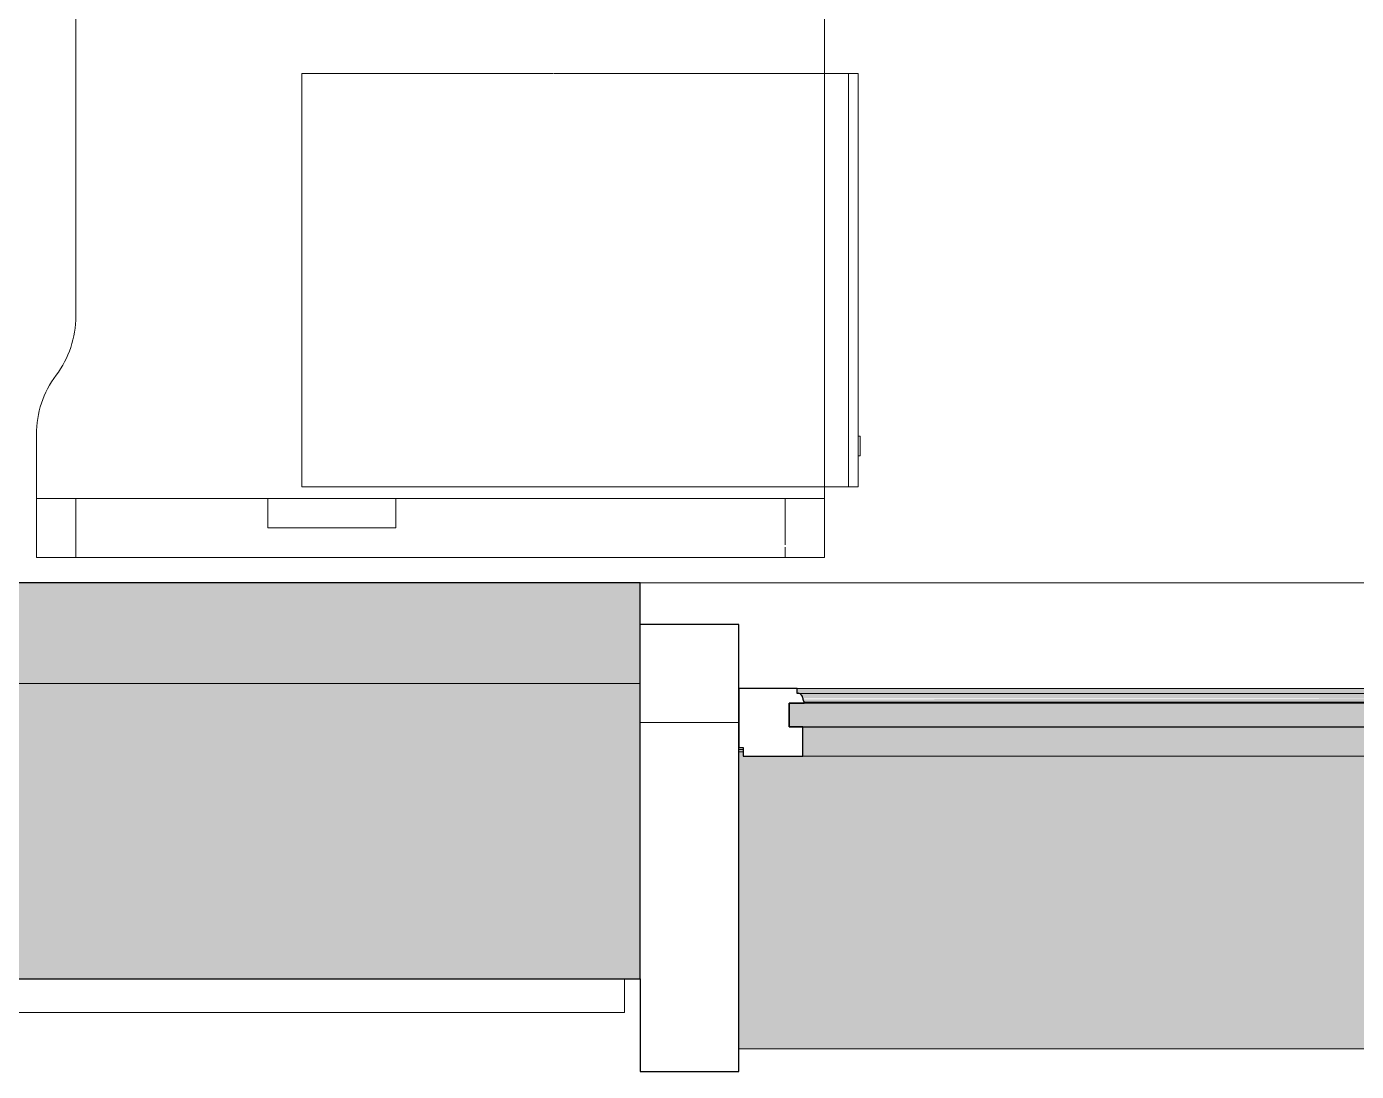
# Model space of a CAD drawing. Header units: millimetres. Extents: x 79795 to 317870, y -36033 to 97293.
# Drawn here: x 170311 to 171661, y 8873 to 9934 of the extents above; entities that cross this region are included whole.
import ezdxf

# ---------------------------------------------------------------- set-up
doc = ezdxf.new("R2010")
doc.units = ezdxf.units.MM
doc.header["$MEASUREMENT"] = 0
for name, color, linetype, lineweight in [('CSM-STL-XX-ZZ-M3-A-XXXX-00001_detached _19_04_21__rvt-1-Level 4$0$A-GLAZ', 7, 'CONTINUOUS', 9), ('CSM-STL-XX-ZZ-M3-A-XXXX-00001_detached _19_04_21__rvt-1-Level 4$0$A-GLAZ-CURT', 7, 'CONTINUOUS', 9), ('CSM-STL-XX-ZZ-M3-A-XXXX-00001_detached _19_04_21__rvt-1-Level 4$0$A-WALL', 7, 'CONTINUOUS', 9), ('CSM-STL-XX-ZZ-M3-A-XXXX-00001_detached _19_04_21__rvt-1-Level 4$0$A-WALL-PATT', 7, 'CONTINUOUS', 9), ('CSM-STL-XX-ZZ-M3-A-XXXX-00001_detached _19_04_21__rvt-1-Level 4$0$I-WALL', 7, 'CONTINUOUS', 9), ('I-FURN', 8, 'CONTINUOUS', 9)]:
    doc.layers.add(name, color=color, linetype=linetype, lineweight=lineweight)

msp = doc.modelspace()

# ---------------------------------------------------------------- hatches: boundary and pattern name
at = {"layer": 'CSM-STL-XX-ZZ-M3-A-XXXX-00001_detached _19_04_21__rvt-1-Level 4$0$A-GLAZ'}
h = msp.add_hatch(dxfattribs=at)
h.set_pattern_fill('FP_24', color=256, angle=180, style=0, pattern_type=2)
h.set_pattern_definition([(360, (147271.8, -12772.7), (1e-13, 500), []), (90, (147271.8, -12772.7), (-500, 3e-14), [])])
h.paths.add_polyline_path([(171033.8, 8873.3), (171033.8, 9327.3), (170933.8, 9327.3), (170933.8, 8873.3)], flags=0)
for points in [[(172371.8, 9257.2), (172374.6, 9257.2), (172374.6, 9262.2), (171093, 9262.2), (171093, 9257.2), (172370.8, 9257.2)], [(172368.8, 9252.3), (172370.6, 9255.9), (172370.8, 9257.2), (171095.9, 9256.7), (171098.6, 9253.6), (171099.3, 9252.3), (172368.4, 9252.3)], [(172340.6, 9248.3), (172367.4, 9248.3), (172368.6, 9252.3), (171099, 9251.2), (171100.3, 9248.3), (171144.7, 9248.3)], [(172340.6, 9223.3), (172399.6, 9223.3), (172399.6, 9247.2), (171085.1, 9247.2), (171085.1, 9223.3), (171144.7, 9223.3)], [(172368.6, 9193.3), (172368.6, 9223.3), (171099, 9223.3), (171099, 9193.3), (172340.6, 9193.3)], [(180667.8, 8896.3), (180667.8, 8933.3), (180567.8, 8933.3), (180567.8, 9198), (180563.5, 9198), (180563.5, 9193.3), (179172.2, 9193.3), (179172.2, 9198), (177852.5, 9198), (177852.5, 9193.3), (176461.2, 9193.3), (176461.2, 9198), (175140.5, 9198), (175140.5, 9193.3), (173749.2, 9193.3), (173749.2, 9198), (172429.5, 9198), (172429.5, 9193.3), (171038.2, 9193.3), (171038.2, 9198), (171033.8, 9198), (171033.8, 8896.3), (180567.8, 8896.3)]]:
    msp.add_hatch(color=256, dxfattribs=at).paths.add_polyline_path(points, flags=0)
h = msp.add_hatch(color=256, dxfattribs=at)
h.paths.add_polyline_path([(173808.4, 9255.5), (173805.6, 9257.2), (173806.9, 9256.1), (173808, 9255.6)], flags=0)
h.paths.add_polyline_path([(171097.4, 9255.5), (171094.6, 9257.2), (171095.9, 9256.1), (171097, 9255.6)], flags=0)
h.paths.add_polyline_path([(179231.4, 9255.5), (179228.6, 9257.2), (179229.9, 9256.1), (179231, 9255.6)], flags=0)
h.paths.add_polyline_path([(176520.4, 9255.5), (176517.6, 9257.2), (176518.9, 9256.1), (176520, 9255.6)], flags=0)
h = msp.add_hatch(color=256, dxfattribs=at)
h.paths.add_polyline_path([(179162.5, 9198), (179172.2, 9198), (179172.2, 9200.1), (177852.5, 9200.1), (177852.5, 9198), (178320.4, 9198)], flags=0)
h.paths.add_polyline_path([(180567.8, 9198), (180567.8, 9200.1), (180563.5, 9200.1), (180563.5, 9198)], flags=0)
h.paths.add_polyline_path([(176451.5, 9198), (176461.2, 9198), (176461.2, 9200.1), (175140.5, 9200.1), (175140.5, 9198), (175928.5, 9198)], flags=0)
h.paths.add_polyline_path([(173536.6, 9198), (173749.2, 9198), (173749.2, 9200.1), (172429.5, 9200.1), (172429.5, 9198), (172938.6, 9198)], flags=0)
h.paths.add_polyline_path([(171033.8, 9198), (171038.2, 9198), (171038.2, 9200.1), (171033.8, 9200.1)], flags=0)
at = {"layer": 'CSM-STL-XX-ZZ-M3-A-XXXX-00001_detached _19_04_21__rvt-1-Level 4$0$A-WALL-PATT'}
h = msp.add_hatch(color=256, dxfattribs=at)
h.paths.add_polyline_path([(169948.7, 9267.3), (170933.8, 9267.3), (170933.8, 9369.3), (169867.8, 9369.3), (169867.8, 9267.3)], flags=0)
h.paths.add_polyline_path([(168233.8, 9267.3), (168233.8, 9369.3), (167501.8, 9369.3), (167501.8, 9267.3), (167556.8, 9267.3)], flags=0)
h = msp.add_hatch(color=256, dxfattribs=at)
h.paths.add_polyline_path([(230840.8, 8967.3), (230840.8, 9267.3), (230067.8, 9267.3), (230067.8, 8967.3), (230344.3, 8967.3)], flags=0)
h.paths.add_polyline_path([(225783.8, 8967.3), (225783.8, 9267.3), (224992.8, 9267.3), (224992.8, 8967.3), (225560.5, 8967.3)], flags=0)
h.paths.add_polyline_path([(223358.8, 8967.3), (223358.8, 9267.3), (222292.8, 9267.3), (222292.8, 8967.3), (222570.7, 8967.3)], flags=0)
h.paths.add_polyline_path([(212405, 8967.3), (212558.8, 8967.3), (212558.8, 9267.3), (211317.8, 9267.3), (211317.8, 8967.3), (211807.1, 8967.3)], flags=0)
h.paths.add_polyline_path([(206425.3, 8967.3), (207033.8, 8967.3), (207033.8, 9267.3), (202692.8, 9267.3), (202692.8, 8967.3), (205827.3, 8967.3)], flags=0)
h.paths.add_polyline_path([(198651.6, 8967.3), (199908.8, 8967.3), (199908.8, 9267.3), (197042.8, 9267.3), (197042.8, 8967.3)], flags=0)
h.paths.add_polyline_path([(190558.8, 8967.3), (190558.8, 9267.3), (187692.8, 9267.3), (187692.8, 8967.3), (189084, 8967.3)], flags=0)
h.paths.add_polyline_path([(184300.1, 8967.3), (184908.8, 8967.3), (184908.8, 9267.3), (180667.8, 9267.3), (180667.8, 8967.3), (183702.2, 8967.3)], flags=0)
h.paths.add_polyline_path([(170933.8, 8967.3), (170933.8, 9267.3), (169867.8, 9267.3), (169867.8, 8967.3), (170546.7, 8967.3)], flags=0)
h.paths.add_polyline_path([(167556.8, 8967.3), (168233.8, 8967.3), (168233.8, 9267.3), (167067.8, 9267.3), (167067.8, 8967.3)], flags=0)
h.paths.add_polyline_path([(156460.8, 8967.3), (156526.8, 8967.3), (156526.8, 9267.3), (156460.8, 9267.3)], flags=0)

# ---------------------------------------------------------------- linework, layer by layer
at = {"layer": 'CSM-STL-XX-ZZ-M3-A-XXXX-00001_detached _19_04_21__rvt-1-Level 4$0$A-GLAZ', "lineweight": 30}
for p, q in [((171033.8, 9327.3), (170933.8, 9327.3)), ((171033.8, 8873.3), (171033.8, 9327.3)), ((171093, 9262.2), (171033.8, 9262.2)), ((171033.8, 9262.2), (171033.8, 9202.3)), ((171093, 9257.2), (171093, 9262.2)), ((171094.6, 9257.2), (171093, 9257.2)), ((171100.3, 9247.2), (171100.3, 9248.3)), ((172399.6, 9247.2), (171085.1, 9247.2)), ((171085.1, 9247.2), (171085.1, 9223.3)), ((171085.1, 9223.3), (171085.1, 9247.2)), ((171085.1, 9247.2), (171100.3, 9247.2)), ((171085.1, 9223.3), (172399.6, 9223.3)), ((171099, 9223.3), (171085.1, 9223.3)), ((171099, 9193.3), (171099, 9223.3)), ((171033.8, 9202.3), (171038.2, 9202.3)), ((171038.2, 9202.3), (171038.2, 9193.3)), ((171038.2, 9193.3), (171099, 9193.3)), ((170933.8, 8967.3), (170933.8, 8873.3)), ((170933.8, 8873.3), (171033.8, 8873.3))]:
    msp.add_line(p, q, dxfattribs=at)
at = {"layer": 'CSM-STL-XX-ZZ-M3-A-XXXX-00001_detached _19_04_21__rvt-1-Level 4$0$A-GLAZ'}
for p, q in [((172374.6, 9262.2), (171093, 9262.2)), ((171093, 9257.2), (171094.6, 9257.2)), ((171094.6, 9257.2), (172373.1, 9257.2)), ((171100.3, 9248.3), (172367.4, 9248.3)), ((171033.8, 9200.1), (171038.2, 9200.1)), ((171033.8, 9198), (171038.2, 9198)), ((171099, 9193.3), (172368.6, 9193.3)), ((171033.8, 8896.3), (180667.8, 8896.3))]:
    msp.add_line(p, q, dxfattribs=at)
at = {"layer": 'CSM-STL-XX-ZZ-M3-A-XXXX-00001_detached _19_04_21__rvt-1-Level 4$0$A-GLAZ', "lineweight": 30}
for centre, radius, start, end in [((171093.5, 9252), 5.36, 3.4261, 78.0476), ((171106.2, 9252.7), 7.4, 183.4261, 216.5739)]:
    msp.add_arc(centre, radius, start, end, dxfattribs=at)
at = {"layer": 'CSM-STL-XX-ZZ-M3-A-XXXX-00001_detached _19_04_21__rvt-1-Level 4$0$A-GLAZ'}
for points, knots in [([(171097, 9255.9), (171096.9, 9256.1), (171096.5, 9256.4), (171095.7, 9256.9), (171095, 9257.1), (171094.6, 9257.2)], [-0.4, -0.4, -0.4, -0.4, -0.3, -0.2, 0, 0, 0, 0]), ([(171098.8, 9252.3), (171098.8, 9252.7), (171098.7, 9253.4), (171098.3, 9254.3), (171098.1, 9254.7), (171098, 9254.9)], [-1, -1, -1, -1, -0.8, -0.7, -0.6, -0.6, -0.6, -0.6])]:
    msp.add_open_spline(points, degree=3, knots=knots, dxfattribs=at)
msp.add_open_spline([(171100.3, 9248.3), (171100, 9248.7), (171099.7, 9249.1), (171099.5, 9249.5)], degree=3, dxfattribs=at)
at = {"layer": 'CSM-STL-XX-ZZ-M3-A-XXXX-00001_detached _19_04_21__rvt-1-Level 4$0$A-GLAZ-CURT', "lineweight": 20}
for p, q in [((170917.8, 8967.3), (170183.8, 8967.3)), ((170917.8, 8933.3), (170917.8, 8967.3)), ((170183.8, 8933.3), (170917.8, 8933.3))]:
    msp.add_line(p, q, dxfattribs=at)
at = {"layer": 'CSM-STL-XX-ZZ-M3-A-XXXX-00001_detached _19_04_21__rvt-1-Level 4$0$A-WALL'}
msp.add_line((170933.8, 9267.3), (169867.8, 9267.3), dxfattribs=at)
at = {"layer": 'CSM-STL-XX-ZZ-M3-A-XXXX-00001_detached _19_04_21__rvt-1-Level 4$0$A-WALL', "lineweight": 30}
for p, q in [((170933.8, 8967.3), (170933.8, 9267.3)), ((169867.8, 8967.3), (170933.8, 8967.3))]:
    msp.add_line(p, q, dxfattribs=at)
at = {"layer": 'CSM-STL-XX-ZZ-M3-A-XXXX-00001_detached _19_04_21__rvt-1-Level 4$0$I-WALL', "lineweight": 30}
for p, q in [((170933.8, 9369.3), (169867.8, 9369.3)), ((170933.8, 9267.3), (170933.8, 9369.3))]:
    msp.add_line(p, q, dxfattribs=at)
at = {"layer": 'CSM-STL-XX-ZZ-M3-A-XXXX-00001_detached _19_04_21__rvt-1-Level 4$0$I-WALL'}
for p, q in [((170933.8, 9369.3), (172433.8, 9369.3)), ((169867.8, 9267.3), (170933.8, 9267.3))]:
    msp.add_line(p, q, dxfattribs=at)
at = {"layer": 'I-FURN'}
for p, q in [((171120.8, 9395.2), (171120.8, 10995.2)), ((171120.8, 10995.2), (171120.8, 9395.2)), ((170360.8, 10472.5), (170360.8, 9640.2)), ((170360.8, 9640.2), (170360.8, 10472.5)), ((170590.1, 9886.8), (170590.1, 9466.8)), ((170845.1, 9886.8), (170590.1, 9886.8)), ((171120.8, 9886.8), (170845.7, 9886.8)), ((171145.1, 9886.8), (171120.8, 9886.8)), ((171155.1, 9886.8), (171145.1, 9886.8)), ((171145.1, 9886.8), (171145.1, 9466.8)), ((171145.1, 9466.8), (171145.1, 9886.8)), ((171155.1, 9466.8), (171155.1, 9886.8)), ((170320.8, 9520.2), (170320.8, 9395.2)), ((170320.8, 9395.2), (170320.8, 9520.2)), ((171157.1, 9518.4), (171155.1, 9518.4)), ((171157.1, 9518.4), (171157.1, 9498.4)), ((171157.1, 9498.4), (171157.1, 9518.4)), ((171155.1, 9498.4), (171157.1, 9498.4)), ((170590.1, 9466.8), (171120.8, 9466.8)), ((171120.8, 9466.8), (171145.1, 9466.8)), ((171145.1, 9466.8), (171155.1, 9466.8)), ((170360.8, 9455.2), (170320.8, 9455.2)), ((170320.8, 9455.2), (170555.8, 9455.2)), ((170320.8, 9395.2), (170320.8, 9455.2)), ((170320.8, 9395.2), (170320.8, 9455.2)), ((171080.8, 9455.2), (170360.8, 9455.2)), ((170360.8, 9395.2), (170360.8, 9455.2)), ((170360.8, 9395.2), (170360.8, 9455.2)), ((170555.8, 9455.2), (170685.8, 9455.2)), ((170555.8, 9425.2), (170555.8, 9455.2)), ((170555.8, 9425.2), (170555.8, 9455.2)), ((170685.8, 9455.2), (171120.8, 9455.2)), ((170685.8, 9455.2), (170685.8, 9425.2)), ((170685.8, 9425.2), (170685.8, 9455.2)), ((171120.8, 9455.2), (171080.8, 9455.2)), ((171080.8, 9408.1), (171080.8, 9455.2)), ((171080.8, 9408.1), (171080.8, 9455.2)), ((171120.8, 9455.2), (171120.8, 9395.2)), ((171120.8, 9395.2), (171120.8, 9455.2)), ((170685.8, 9425.2), (170555.8, 9425.2)), ((170555.8, 9425.2), (170685.8, 9425.2)), ((171080.8, 9395.2), (171080.8, 9405.8)), ((171080.8, 9395.2), (171080.8, 9405.8)), ((170320.8, 9395.2), (170360.8, 9395.2)), ((171120.8, 9395.2), (170320.8, 9395.2)), ((170320.8, 9395.2), (171120.8, 9395.2)), ((171120.8, 9395.2), (170320.8, 9395.2)), ((170360.8, 9395.2), (171080.8, 9395.2)), ((171080.8, 9395.2), (171120.8, 9395.2))]:
    msp.add_line(p, q, dxfattribs=at)
for centre, start, end in [((170260.8, 9640.2), 323.1301, 0), ((170260.8, 9640.2), 323.1301, 0), ((170420.8, 9520.2), 143.1301, 180), ((170420.8, 9520.2), 143.1301, 180)]:
    msp.add_arc(centre, 100, start, end, dxfattribs=at)

doc.saveas('drawing.dxf')
